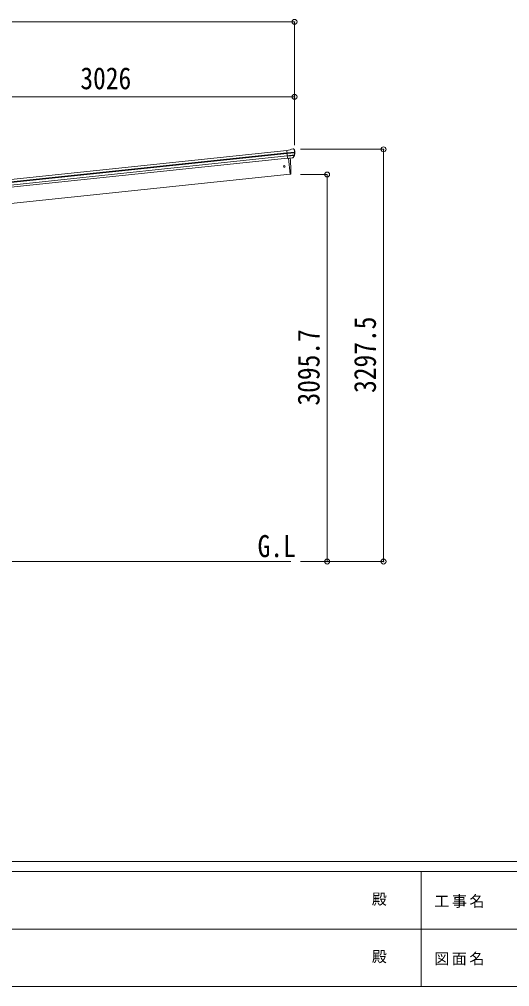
# Model space of a CAD drawing. Units: millimetres at full size, sheet at 1:40. Extents: x -11243 to 11243, y -7760 to 7760.
# Drawn here: x -3813 to 110, y -7760 to -23 of the extents above; entities that cross this region are included whole.
import ezdxf
from ezdxf.enums import TextEntityAlignment as Align

# ---------------------------------------------------------------- set-up
doc = ezdxf.new("R2010")
doc.units = ezdxf.units.MM
doc.header["$LTSCALE"] = 40
doc.header["$PDMODE"] = 32
doc.header["$PDSIZE"] = 40
for name, color, linetype, lineweight in [('0-0_0', 7, 'Continuous', 9), ('0-3_ELV2', 4, 'Continuous', 9), ('0-6_OTH_LINE', 6, 'Continuous', 9), ('F-0_240', 7, 'Continuous', 9)]:
    doc.layers.add(name, color=color, linetype=linetype, lineweight=lineweight)
doc.layers.add('0-7_SHAPE', color=7, linetype='Continuous')
doc.styles.add('ＭＳ ゴシック', font='')
doc.styles.get('ＭＳ ゴシック').set_extended_font_data('MS Gothic')

msp = doc.modelspace()

# ---------------------------------------------------------------- linework, layer by layer
at = {"layer": '0-0_0'}
msp.add_line((-4459.45, -4359.71), (-1641.99, -4359.71), dxfattribs=at)
at = {"layer": '0-3_ELV2'}
for p, q in [((-4577.04, -1377.65), (-1673.38, -1072.47)), ((-1647.07, -1067.69), (-1673.59, -1070.48)), ((-1666.8, -1135.03), (-1673.59, -1070.48)), ((-1647.07, -1067.69), (-1635.47, -1060.72)), ((-1634.24, -1060.31), (-1620.75, -1058.89)), ((-1617.08, -1059.98), (-1617.09, -1059.97)), ((-1617.08, -1059.98), (-1611.9, -1064.17)), ((-1610.51, -1067.87), (-1610.82, -1066.02)), ((-4575.05, -1396.55), (-1671.39, -1091.36)), ((-4574.61, -1400.73), (-1670.95, -1095.54)), ((-4572.53, -1420.59), (-1668.87, -1115.4)), ((-1667.11, -1132.14), (-4570.77, -1437.32)), ((-1671.43, -1091), (-1611.69, -1084.73)), ((-1611.21, -1090.59), (-1670.81, -1096.86)), ((-1612.05, -1107.35), (-1669.08, -1113.34)), ((-1613.44, -1112.01), (-1668.61, -1117.81)), ((-1623.45, -1130.24), (-1666.83, -1134.8)), ((-1666.8, -1135.03), (-1656.86, -1133.98)), ((-1659.92, -1134.3), (-1646.53, -1261.69)), ((-1656.86, -1133.98), (-1656.58, -1134.05)), ((-1656.58, -1134.05), (-1631.25, -1131.38)), ((-1631.25, -1131.38), (-1631, -1131.26)), ((-1631, -1131.26), (-1623.31, -1130.46)), ((-1622, -1128.59), (-1612.55, -1110.29)), ((-1620.95, -1129.02), (-1610.82, -1110.76)), ((-1646.53, -1261.69), (-4459.45, -1557.34)), ((-1646.53, -1261.69), (-1644.48, -1261.41))]:
    msp.add_line(p, q, dxfattribs=at)
msp.add_circle((-1693.33, -1199.15), 6.5, dxfattribs=at)
for centre, radius, start, end in [((-1633.92, -1063.29), 3, 96.02369, 120.97631), ((-1620.23, -1063.86), 5, 51.04426, 95.95574), ((-1804.07, -1089.52), 192.44, 1.4271, 6.57578), ((-1811.41, -1088.98), 202, 354.13916, 6), ((-2541.13, -1221.49), 900, 357.63919, 5.64987), ((-1623.56, -1127.57), 2.99, 285.2717, 331.00739), ((-1615.21, -1108.91), 3, 332.69111, 354.20009), ((-1811.41, -1088.98), 200.2, 354.20009, 359.53883), ((-1566.42, -1082.61), 45.32, 182.67122, 185.64518), ((-1611.03, -1091.93), 1.35, 95.1605, 97.91927), ((-1608.42, -1090.38), 2.74, 179.02151, 184.43412), ((-1613.45, -1109.3), 3, 331, 354.13916), ((-1644.9, -1258.44), 3, 278, 357.63919)]:
    msp.add_arc(centre, radius, start, end, dxfattribs=at)
for centre, major_axis, ratio, start_param, end_param in [((-1612.77, -1067.47), (-0.87, 5.91), 0.020485, 0.671432, 1.5691306), ((-1618.17, -1062.96), (5.88, -1.31), 0.24881, 0.460585, 0.4641038), ((-1613.79, -1066.5), (-2.34, 1.9), 0.995767, 3.9859716, 4.712389), ((-1623.76, -1127.27), (-0.11, 3), 0.642905, 3.2459383, 4.203928), ((-1623.63, -1127.47), (1.66, -2.51), 0.997631, 5.8041905, 5.8929484), ((-1623.7, -1127.36), (3.53, -2.11), 0.650902, 5.2561448, 5.3289554), ((-1621.33, -1127.01), (1.08, 3.13), 0.040856, 2.1135035, 2.1416249), ((-1809.1, -1110.93), (-20.92, 199.05), 0.994373, 4.7113789, 4.7277536)]:
    msp.add_ellipse(centre, major_axis=major_axis, ratio=ratio, start_param=start_param, end_param=end_param, dxfattribs=at)
at = {"layer": '0-6_OTH_LINE'}
for p, q in [((-1611.35, -42.65), (-7679.55, -42.65)), ((-1611.35, -42.65), (-1611.35, -1029.83)), ((-4637.45, -642.65), (-1611.35, -642.65)), ((-899.2, -1062.21), (-1563.07, -1062.21)), ((-899.2, -1062.21), (-899.2, -4359.71)), ((-1350.2, -1264.01), (-1563.07, -1264.01)), ((-1350.2, -1264.01), (-1350.2, -4359.71)), ((-1350.2, -4359.71), (-1563.07, -4359.71)), ((-899.2, -4359.71), (-1563.07, -4359.71))]:
    msp.add_line(p, q, dxfattribs=at)
for p in [(-1611.35, -42.65), (-1611.35, -642.65), (-899.2, -1062.21), (-1350.2, -1264.01), (-1350.2, -4359.71), (-899.2, -4359.71)]:
    msp.add_point(p, dxfattribs=at)
at = {"layer": 'F-0_240', "color": 5}
for p, q in [((-11242.74, -6760), (10677.26, -6760)), ((-11242.74, -6840), (7121.58, -6840)), ((-598.42, -6840), (-598.42, -7760)), ((-4598.42, -7300), (3601.58, -7300)), ((-11242.74, -7760), (10677.26, -7760))]:
    msp.add_line(p, q, dxfattribs=at)

# ---------------------------------------------------------------- texts
at = {"layer": '0-6_OTH_LINE', "color": 7, "style": 'ＭＳ ゴシック', "width": 0.85}
msp.add_text('3026', height=176, dxfattribs=at).set_placement((-3324.4, -634.65), align=Align.BOTTOM_LEFT)
for s, p in [('3297.5', (-907.2, -3010.96)), ('3095.7', (-1358.2, -3111.86))]:
    msp.add_text(s, height=176, rotation=90, dxfattribs=at).set_placement(p, align=Align.BOTTOM_LEFT)
at = {"layer": '0-7_SHAPE', "style": 'ＭＳ ゴシック', "width": 0.85}
msp.add_text('G.L', height=176, dxfattribs=at).set_placement((-1906.46, -4376.91), align=Align.BOTTOM_LEFT)
at = {"layer": 'F-0_240', "style": 'ＭＳ ゴシック'}
for p in [(-992.7, -7130), (-992.7, -7590)]:
    msp.add_text('殿', height=87.98, dxfattribs=at).set_placement(p, align=Align.BOTTOM_LEFT)
at = {"layer": 'F-0_240', "char_height": 87.98, "attachment_point": 7, "style": 'ＭＳ ゴシック'}
for s, insert in [('\\T1.17;工事名', (-492.95, -7130)), ('\\T1.17;図面名', (-492.95, -7590))]:
    msp.add_mtext(s, dxfattribs=dict(at, insert=insert))

doc.saveas('drawing.dxf')
